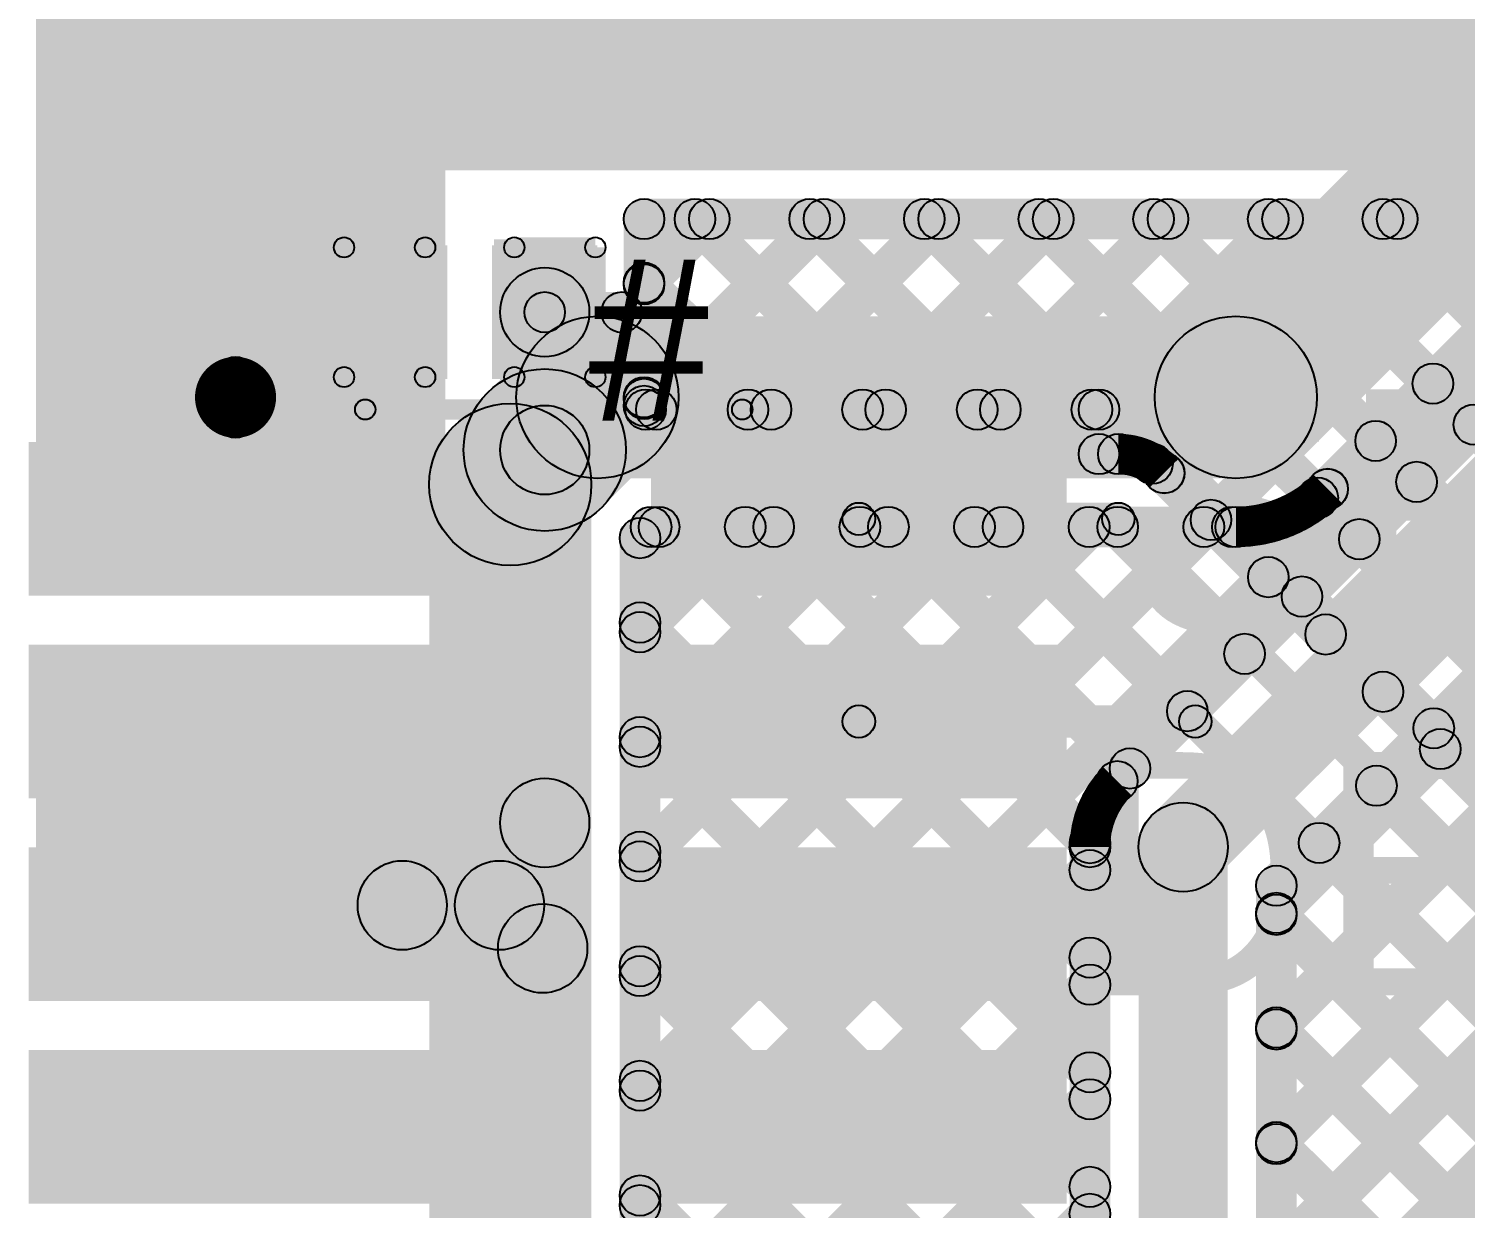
# Model space of a CAD drawing. Header units: millimetres. Extents: x -0.08 to 5.25, y -0.08 to 2.73.
# Drawn here: x -0.0788 to 0.2756, y 1.6869 to 1.978 of the extents above; entities that cross this region are included whole.
import ezdxf

# ---------------------------------------------------------------- set-up
doc = ezdxf.new("R2010")
doc.units = ezdxf.units.MM
doc.header["$MEASUREMENT"] = 0
for name, color, linetype in [('BottomLayer', 5, 'Continuous'), ('TopLayer', 1, 'Continuous'), ('TopOverlay', 2, 'Continuous'), ('TopPaste', 8, 'Continuous'), ('TopSolder', 216, 'Continuous'), ('ViaHoleLayer', 16, 'Continuous')]:
    doc.layers.add(name, color=color, linetype=linetype)

# ---------------------------------------------------------------- blocks, each defined once
blk = doc.blocks.new('20021121_00010C4LF_38')
at = {"layer": 'TopLayer'}
for points in [[(-0.11496, 0.12402), (-0.08504, 0.12402), (-0.08504, 0.02953), (-0.11496, 0.02953)], [(-0.06496, 0.12402), (-0.03504, 0.12402), (-0.03504, 0.02953), (-0.06496, 0.02953)], [(-0.01496, 0.12402), (0.01496, 0.12402), (0.01496, 0.02953), (-0.01496, 0.02953)], [(0.03504, 0.12402), (0.06496, 0.12402), (0.06496, 0.02953), (0.03504, 0.02953)], [(0.08504, 0.12402), (0.11496, 0.12402), (0.11496, 0.02953), (0.08504, 0.02953)], [(-0.11496, -0.02953), (-0.08504, -0.02953), (-0.08504, -0.12402), (-0.11496, -0.12402)], [(-0.06496, -0.02953), (-0.03504, -0.02953), (-0.03504, -0.12402), (-0.06496, -0.12402)], [(-0.01496, -0.02953), (0.01496, -0.02953), (0.01496, -0.12402), (-0.01496, -0.12402)], [(0.03504, -0.02953), (0.06496, -0.02953), (0.06496, -0.12402), (0.03504, -0.12402)], [(0.08504, -0.02953), (0.11496, -0.02953), (0.11496, -0.12402), (0.08504, -0.12402)]]:
    blk.add_hatch(color=1, dxfattribs=at).paths.add_polyline_path(points)
at = {"layer": 'TopOverlay'}
h = blk.add_hatch(color=2, dxfattribs=at)
edge = h.paths.add_edge_path()
edge.add_arc((-0.127, 0.048), 0.0025, 0, 360)
h = blk.add_hatch(color=2, dxfattribs=at)
edge = h.paths.add_edge_path()
edge.add_arc((0.127, 0.048), 0.0025, 0, 360)
for points in [[(-0.1245, -0.045), (-0.1295, -0.045), (-0.1295, 0.048), (-0.1245, 0.048)], [(0.1295, -0.045), (0.1245, -0.045), (0.1245, 0.048), (0.1295, 0.048)]]:
    blk.add_hatch(color=2, dxfattribs=at).paths.add_polyline_path(points)
h = blk.add_hatch(color=2, dxfattribs=at)
edge = h.paths.add_edge_path()
edge.add_arc((-0.127, -0.045), 0.0025, 0, 360)
h = blk.add_hatch(color=2, dxfattribs=at)
edge = h.paths.add_edge_path()
edge.add_arc((0.127, -0.045), 0.0025, 0, 360)
h = blk.add_hatch(color=2, dxfattribs=at)
edge = h.paths.add_edge_path()
edge.add_arc((-0.135, -0.077), 0.005, 0, 360)
h = blk.add_hatch(color=2, dxfattribs=at)
edge = h.paths.add_edge_path()
edge.add_arc((-0.125, -0.077), 0.005, 0, 360)
at = {"layer": 'TopPaste'}
for points in [[(-0.11496, 0.12402), (-0.08504, 0.12402), (-0.08504, 0.02953), (-0.11496, 0.02953)], [(-0.06496, 0.12402), (-0.03504, 0.12402), (-0.03504, 0.02953), (-0.06496, 0.02953)], [(-0.01496, 0.12402), (0.01496, 0.12402), (0.01496, 0.02953), (-0.01496, 0.02953)], [(0.03504, 0.12402), (0.06496, 0.12402), (0.06496, 0.02953), (0.03504, 0.02953)], [(0.08504, 0.12402), (0.11496, 0.12402), (0.11496, 0.02953), (0.08504, 0.02953)], [(-0.11496, -0.02953), (-0.08504, -0.02953), (-0.08504, -0.12402), (-0.11496, -0.12402)], [(-0.06496, -0.02953), (-0.03504, -0.02953), (-0.03504, -0.12402), (-0.06496, -0.12402)], [(-0.01496, -0.02953), (0.01496, -0.02953), (0.01496, -0.12402), (-0.01496, -0.12402)], [(0.03504, -0.02953), (0.06496, -0.02953), (0.06496, -0.12402), (0.03504, -0.12402)], [(0.08504, -0.02953), (0.11496, -0.02953), (0.11496, -0.12402), (0.08504, -0.12402)]]:
    blk.add_hatch(color=8, dxfattribs=at).paths.add_polyline_path(points)
at = {"layer": 'TopSolder'}
for points in [[(-0.11896, 0.12802), (-0.08104, 0.12802), (-0.08104, 0.02553), (-0.11896, 0.02553)], [(-0.06896, 0.12802), (-0.03104, 0.12802), (-0.03104, 0.02553), (-0.06896, 0.02553)], [(-0.01896, 0.12802), (0.01896, 0.12802), (0.01896, 0.02553), (-0.01896, 0.02553)], [(0.03104, 0.12802), (0.06896, 0.12802), (0.06896, 0.02553), (0.03104, 0.02553)], [(0.08104, 0.12802), (0.11896, 0.12802), (0.11896, 0.02553), (0.08104, 0.02553)], [(-0.11896, -0.02553), (-0.08104, -0.02553), (-0.08104, -0.12802), (-0.11896, -0.12802)], [(-0.06896, -0.02553), (-0.03104, -0.02553), (-0.03104, -0.12802), (-0.06896, -0.12802)], [(-0.01896, -0.02553), (0.01896, -0.02553), (0.01896, -0.12802), (-0.01896, -0.12802)], [(0.03104, -0.02553), (0.06896, -0.02553), (0.06896, -0.12802), (0.03104, -0.12802)], [(0.08104, -0.02553), (0.11896, -0.02553), (0.11896, -0.12802), (0.08104, -0.12802)]]:
    blk.add_hatch(color=216, dxfattribs=at).paths.add_polyline_path(points)
at = {"layer": 'TopOverlay', "const_width": 0.01}
blk.add_lwpolyline([(-0.125, -0.077, 1), (-0.135, -0.077, 1)], format="xyb", close=True, dxfattribs=at)
at = {"layer": 'TopOverlay'}
for centre, radius in [((-0.127, 0.048), 0.0025), ((0.127, 0.048), 0.0025), ((-0.127, -0.045), 0.0025), ((0.127, -0.045), 0.0025), ((-0.135, -0.077), 0.005), ((-0.125, -0.077), 0.005)]:
    blk.add_circle(centre, radius, dxfattribs=at)
blk = doc.blocks.new('C___0402_79')
at = {"layer": 'TopLayer'}
for points in [[(-0.0275, -0.0125), (-0.0275, 0.0125), (-0.0095, 0.0125), (-0.0095, -0.0125)], [(0.0095, -0.0125), (0.0095, 0.0125), (0.0275, 0.0125), (0.0275, -0.0125)]]:
    blk.add_hatch(color=1, dxfattribs=at).paths.add_polyline_path(points)
at = {"layer": 'TopOverlay'}
h = blk.add_hatch(color=2, dxfattribs=at)
edge = h.paths.add_edge_path()
edge.add_arc((-0.031, 0.016), 0.0025, 0, 360)
h = blk.add_hatch(color=2, dxfattribs=at)
edge = h.paths.add_edge_path()
edge.add_arc((-0.031, 0.016), 0.0025, 0, 360)
for points in [[(-0.031, 0.0135), (-0.031, 0.0185), (-0.011, 0.0185), (-0.011, 0.0135)], [(0.011, 0.0135), (0.011, 0.0185), (0.031, 0.0185), (0.031, 0.0135)], [(-0.0285, -0.016), (-0.0335, -0.016), (-0.0335, 0.016), (-0.0285, 0.016)], [(0.0335, -0.016), (0.0285, -0.016), (0.0285, 0.016), (0.0335, 0.016)], [(-0.031, -0.0185), (-0.031, -0.0135), (-0.011, -0.0135), (-0.011, -0.0185)], [(0.011, -0.0185), (0.011, -0.0135), (0.031, -0.0135), (0.031, -0.0185)]]:
    blk.add_hatch(color=2, dxfattribs=at).paths.add_polyline_path(points)
h = blk.add_hatch(color=2, dxfattribs=at)
edge = h.paths.add_edge_path()
edge.add_arc((-0.011, 0.016), 0.0025, 0, 360)
h = blk.add_hatch(color=2, dxfattribs=at)
edge = h.paths.add_edge_path()
edge.add_arc((0.011, 0.016), 0.0025, 0, 360)
h = blk.add_hatch(color=2, dxfattribs=at)
edge = h.paths.add_edge_path()
edge.add_arc((0.031, 0.016), 0.0025, 0, 360)
h = blk.add_hatch(color=2, dxfattribs=at)
edge = h.paths.add_edge_path()
edge.add_arc((0.031, 0.016), 0.0025, 0, 360)
h = blk.add_hatch(color=2, dxfattribs=at)
edge = h.paths.add_edge_path()
edge.add_arc((-0.031, -0.016), 0.0025, 0, 360)
h = blk.add_hatch(color=2, dxfattribs=at)
edge = h.paths.add_edge_path()
edge.add_arc((-0.031, -0.016), 0.0025, 0, 360)
h = blk.add_hatch(color=2, dxfattribs=at)
edge = h.paths.add_edge_path()
edge.add_arc((-0.011, -0.016), 0.0025, 0, 360)
h = blk.add_hatch(color=2, dxfattribs=at)
edge = h.paths.add_edge_path()
edge.add_arc((0.011, -0.016), 0.0025, 0, 360)
h = blk.add_hatch(color=2, dxfattribs=at)
edge = h.paths.add_edge_path()
edge.add_arc((0.031, -0.016), 0.0025, 0, 360)
h = blk.add_hatch(color=2, dxfattribs=at)
edge = h.paths.add_edge_path()
edge.add_arc((0.031, -0.016), 0.0025, 0, 360)
at = {"layer": 'TopPaste'}
for points in [[(-0.0275, -0.0125), (-0.0275, 0.0125), (-0.0095, 0.0125), (-0.0095, -0.0125)], [(0.0095, -0.0125), (0.0095, 0.0125), (0.0275, 0.0125), (0.0275, -0.0125)]]:
    blk.add_hatch(color=8, dxfattribs=at).paths.add_polyline_path(points)
at = {"layer": 'TopSolder'}
for points in [[(-0.0315, -0.0165), (-0.0315, 0.0165), (-0.0055, 0.0165), (-0.0055, -0.0165)], [(0.0055, -0.0165), (0.0055, 0.0165), (0.0315, 0.0165), (0.0315, -0.0165)]]:
    blk.add_hatch(color=216, dxfattribs=at).paths.add_polyline_path(points)
at = {"layer": 'TopOverlay'}
for centre in [(-0.031, 0.016), (-0.031, 0.016), (-0.011, 0.016), (0.011, 0.016), (0.031, 0.016), (0.031, 0.016), (-0.031, -0.016), (-0.031, -0.016), (-0.011, -0.016), (0.011, -0.016), (0.031, -0.016), (0.031, -0.016)]:
    blk.add_circle(centre, 0.0025, dxfattribs=at)

msp = doc.modelspace()

# ---------------------------------------------------------------- hatches: boundary and pattern name
at = {"layer": 'BottomLayer'}
for points in [[(0.07554, 1.68408), (0.06846, 1.69115), (0.48926, 2.11195), (0.49633, 2.10488)], [(0.23314, 1.87286), (0.20486, 1.90114), (0.40186, 2.09814), (0.43014, 2.06986)], [(0.24519, 1.86086), (0.23812, 1.86794), (0.43506, 2.06488), (0.44214, 2.05781)], [(0.23254, 1.75623), (0.22546, 1.7633), (0.4395, 1.97734), (0.44657, 1.97027)], [(0.23254, 1.72794), (0.22546, 1.73501), (0.44215, 1.9517), (0.44923, 1.94463)], [(0.22846, 1.63902), (0.22139, 1.64609), (0.51084, 1.93554), (0.51791, 1.92846)], [(0.23254, 1.69966), (0.22546, 1.70673), (0.45701, 1.93828), (0.46408, 1.9312)], [(0.23254, 1.67137), (0.22546, 1.67845), (0.48255, 1.93554), (0.48963, 1.92846)], [(0.19327, 1.78873), (0.1862, 1.7958), (0.31188, 1.92148), (0.31895, 1.91441)], [(0.0615, 1.867), (0.0615, 1.907), (0.219, 1.907), (0.219, 1.867)], [(0.21378, 1.76822), (0.19822, 1.78378), (0.32392, 1.90947), (0.33947, 1.89392)], [(0.06264, 1.85986), (0.03436, 1.88814), (0.04736, 1.90114), (0.07564, 1.87286)], [(0.26409, 1.88683), (0.27116, 1.8939), (0.28127, 1.8838), (0.2742, 1.87672)], [(0.23254, 1.76294), (0.22546, 1.77001), (0.34442, 1.88897), (0.35149, 1.8819)], [(0.05414, 1.85136), (0.02586, 1.87964), (0.03436, 1.88814), (0.06264, 1.85986)], [(0.24995, 1.87269), (0.25702, 1.87976), (0.26713, 1.86965), (0.26006, 1.86258)], [(0.06, 1.61543), (0.02, 1.61543), (0.02, 1.8655), (0.06, 1.8655)], [(0.23569, 1.85867), (0.24276, 1.86574), (0.25298, 1.85551), (0.24591, 1.84844)], [(0.07554, 1.8255), (0.06846, 1.83257), (0.09443, 1.85854), (0.1015, 1.85146)], [(0.07554, 1.84871), (0.06846, 1.85578), (0.07122, 1.85854), (0.07829, 1.85146)], [(0.07554, 1.76893), (0.06846, 1.776), (0.151, 1.85854), (0.15807, 1.85146)], [(0.07554, 1.79722), (0.06846, 1.80429), (0.12271, 1.85854), (0.12978, 1.85146)], [(0.07554, 1.71236), (0.06846, 1.71944), (0.20756, 1.85854), (0.21464, 1.85146)], [(0.07554, 1.74065), (0.06846, 1.74772), (0.17928, 1.85854), (0.18635, 1.85146)], [(0.07318, 1.85146), (0.08025, 1.85854), (0.18654, 1.75225), (0.17946, 1.74518)], [(0.07475, 1.85), (0.07475, 1.86), (0.219, 1.86), (0.219, 1.85)], [(0.10147, 1.85146), (0.10854, 1.85854), (0.18656, 1.78052), (0.17949, 1.77345)], [(0.12975, 1.85146), (0.13682, 1.85854), (0.19642, 1.79894), (0.18934, 1.79187)], [(0.15804, 1.85146), (0.16511, 1.85854), (0.21056, 1.81308), (0.20349, 1.80601)], [(0.18632, 1.85146), (0.19339, 1.85854), (0.2247, 1.82723), (0.21763, 1.82016)], [(0.2146, 1.85146), (0.22168, 1.85854), (0.23884, 1.84137), (0.23177, 1.8343)], [(0.077, 1.62869), (0.067, 1.62869), (0.067, 1.85225), (0.077, 1.85225)], [(0.06846, 1.8279), (0.07554, 1.83497), (0.18654, 1.72397), (0.17946, 1.7169)], [(0.2643, 1.80177), (0.27137, 1.80884), (0.36698, 1.71323), (0.35991, 1.70616)], [(0.06846, 1.79961), (0.07554, 1.80669), (0.18654, 1.69569), (0.17946, 1.68861)], [(0.25016, 1.78763), (0.25723, 1.7947), (0.35284, 1.69909), (0.34577, 1.69202)], [(0.23601, 1.77349), (0.24309, 1.78056), (0.33869, 1.68495), (0.33162, 1.67788)], [(0.06846, 1.77133), (0.07554, 1.7784), (0.18654, 1.6674), (0.17946, 1.66033)], [(0.188, 1.66316), (0.178, 1.66316), (0.178, 1.776), (0.188, 1.776)], [(0.217, 1.657), (0.195, 1.657), (0.195, 1.776), (0.217, 1.776)], [(0.07554, 1.6558), (0.06846, 1.66287), (0.17946, 1.77387), (0.18654, 1.7668)], [(0.234, 1.66316), (0.224, 1.66316), (0.224, 1.76647), (0.234, 1.76647)], [(0.22546, 1.75575), (0.23254, 1.76282), (0.32455, 1.67081), (0.31748, 1.66374)], [(0.06846, 1.74305), (0.07554, 1.75012), (0.19812, 1.62754), (0.19105, 1.62046)], [(0.07554, 1.62751), (0.06846, 1.63458), (0.17946, 1.74558), (0.18654, 1.73851)], [(0.22546, 1.72747), (0.23254, 1.73454), (0.31041, 1.65666), (0.30334, 1.64959)], [(0.06846, 1.71476), (0.07554, 1.72183), (0.16983, 1.62754), (0.16276, 1.62046)], [(0.09677, 1.62046), (0.0897, 1.62754), (0.17946, 1.7173), (0.18654, 1.71023)], [(0.22546, 1.69918), (0.23254, 1.70625), (0.29627, 1.64252), (0.2892, 1.63545)], [(0.06846, 1.68648), (0.07554, 1.69355), (0.14155, 1.62754), (0.13448, 1.62046)], [(0.12506, 1.62046), (0.11799, 1.62754), (0.17946, 1.68901), (0.18654, 1.68194)]]:
    msp.add_hatch(color=5, dxfattribs=at).paths.add_polyline_path(points)
h = msp.add_hatch(color=5, dxfattribs=at)
edge = h.paths.add_edge_path()
edge.add_arc((0.0615, 1.887), 0.02, 0, 360)
h = msp.add_hatch(color=5, dxfattribs=at)
edge = h.paths.add_edge_path()
edge.add_arc((0.0615, 1.887), 0.02, 0, 360)
h = msp.add_hatch(color=5, dxfattribs=at)
edge = h.paths.add_edge_path()
edge.add_arc((0.219, 1.887), 0.02, 0, 360)
h = msp.add_hatch(color=5, dxfattribs=at)
edge = h.paths.add_edge_path()
edge.add_arc((0.219, 1.887), 0.02, 0, 360)
h = msp.add_hatch(color=5, dxfattribs=at)
edge = h.paths.add_edge_path()
edge.add_arc((0.0485, 1.874), 0.02, 0, 360)
h = msp.add_hatch(color=5, dxfattribs=at)
edge = h.paths.add_edge_path()
edge.add_arc((0.0485, 1.874), 0.02, 0, 360)
h = msp.add_hatch(color=5, dxfattribs=at)
edge = h.paths.add_edge_path()
edge.add_arc((0.26762, 1.89037), 0.005, 0, 360)
h = msp.add_hatch(color=5, dxfattribs=at)
edge = h.paths.add_edge_path()
edge.add_arc((0.04, 1.8655), 0.02, 0, 360)
h = msp.add_hatch(color=5, dxfattribs=at)
edge = h.paths.add_edge_path()
edge.add_arc((0.04, 1.8655), 0.02, 0, 360)
h = msp.add_hatch(color=5, dxfattribs=at)
edge = h.paths.add_edge_path()
edge.add_arc((0.0485, 1.874), 0.01181, 0, 360)
h = msp.add_hatch(color=5, dxfattribs=at)
edge = h.paths.add_edge_path()
edge.add_arc((0.27773, 1.88026), 0.005, 0, 360)
h = msp.add_hatch(color=5, dxfattribs=at)
edge = h.paths.add_edge_path()
edge.add_arc((0.25348, 1.87623), 0.005, 0, 360)
h = msp.add_hatch(color=5, dxfattribs=at)
edge = h.paths.add_edge_path()
edge.add_arc((0.24163, 1.86437), 0.005, 0, 360)
h = msp.add_hatch(color=5, dxfattribs=at)
edge = h.paths.add_edge_path()
edge.add_arc((0.24166, 1.8644), 0.005, 0, 360)
h = msp.add_hatch(color=5, dxfattribs=at)
edge = h.paths.add_edge_path()
edge.add_arc((0.24166, 1.8644), 0.005, 0, 360)
h = msp.add_hatch(color=5, dxfattribs=at)
edge = h.paths.add_edge_path()
edge.add_arc((0.26359, 1.86612), 0.005, 0, 360)
h = msp.add_hatch(color=5, dxfattribs=at)
edge = h.paths.add_edge_path()
edge.add_arc((0.23922, 1.8622), 0.005, 0, 360)
h = msp.add_hatch(color=5, dxfattribs=at)
edge = h.paths.add_edge_path()
edge.add_arc((0.072, 1.85225), 0.005, 0, 360)
h = msp.add_hatch(color=5, dxfattribs=at)
edge = h.paths.add_edge_path()
edge.add_arc((0.072, 1.85225), 0.005, 0, 360)
h = msp.add_hatch(color=5, dxfattribs=at)
edge = h.paths.add_edge_path()
edge.add_arc((0.07475, 1.855), 0.005, 0, 360)
h = msp.add_hatch(color=5, dxfattribs=at)
edge = h.paths.add_edge_path()
edge.add_arc((0.07475, 1.855), 0.005, 0, 360)
h = msp.add_hatch(color=5, dxfattribs=at)
edge = h.paths.add_edge_path()
edge.add_arc((0.07672, 1.855), 0.005, 0, 360)
h = msp.add_hatch(color=5, dxfattribs=at)
edge = h.paths.add_edge_path()
edge.add_arc((0.09796, 1.855), 0.005, 0, 360)
h = msp.add_hatch(color=5, dxfattribs=at)
edge = h.paths.add_edge_path()
edge.add_arc((0.105, 1.855), 0.005, 0, 360)
h = msp.add_hatch(color=5, dxfattribs=at)
edge = h.paths.add_edge_path()
edge.add_arc((0.12625, 1.855), 0.005, 0, 360)
h = msp.add_hatch(color=5, dxfattribs=at)
edge = h.paths.add_edge_path()
edge.add_arc((0.13329, 1.855), 0.005, 0, 360)
h = msp.add_hatch(color=5, dxfattribs=at)
edge = h.paths.add_edge_path()
edge.add_arc((0.15453, 1.855), 0.005, 0, 360)
h = msp.add_hatch(color=5, dxfattribs=at)
edge = h.paths.add_edge_path()
edge.add_arc((0.16157, 1.855), 0.005, 0, 360)
h = msp.add_hatch(color=5, dxfattribs=at)
edge = h.paths.add_edge_path()
edge.add_arc((0.18282, 1.855), 0.005, 0, 360)
h = msp.add_hatch(color=5, dxfattribs=at)
edge = h.paths.add_edge_path()
edge.add_arc((0.18986, 1.855), 0.005, 0, 360)
h = msp.add_hatch(color=5, dxfattribs=at)
edge = h.paths.add_edge_path()
edge.add_arc((0.2111, 1.855), 0.005, 0, 360)
h = msp.add_hatch(color=5, dxfattribs=at)
edge = h.paths.add_edge_path()
edge.add_arc((0.21814, 1.855), 0.005, 0, 360)
h = msp.add_hatch(color=5, dxfattribs=at)
edge = h.paths.add_edge_path()
edge.add_arc((0.219, 1.855), 0.005, 0, 360)
h = msp.add_hatch(color=5, dxfattribs=at)
edge = h.paths.add_edge_path()
edge.add_arc((0.219, 1.855), 0.005, 0, 360)
h = msp.add_hatch(color=5, dxfattribs=at)
edge = h.paths.add_edge_path()
edge.add_arc((0.219, 1.855), 0.005, 0, 360)
h = msp.add_hatch(color=5, dxfattribs=at)
edge = h.paths.add_edge_path()
edge.add_arc((0.24945, 1.85198), 0.005, 0, 360)
h = msp.add_hatch(color=5, dxfattribs=at)
edge = h.paths.add_edge_path()
edge.add_arc((0.23531, 1.83783), 0.005, 0, 360)
h = msp.add_hatch(color=5, dxfattribs=at)
edge = h.paths.add_edge_path()
edge.add_arc((0.072, 1.83143), 0.005, 0, 360)
h = msp.add_hatch(color=5, dxfattribs=at)
edge = h.paths.add_edge_path()
edge.add_arc((0.072, 1.82904), 0.005, 0, 360)
h = msp.add_hatch(color=5, dxfattribs=at)
edge = h.paths.add_edge_path()
edge.add_arc((0.22116, 1.82369), 0.005, 0, 360)
h = msp.add_hatch(color=5, dxfattribs=at)
edge = h.paths.add_edge_path()
edge.add_arc((0.20702, 1.80955), 0.005, 0, 360)
h = msp.add_hatch(color=5, dxfattribs=at)
edge = h.paths.add_edge_path()
edge.add_arc((0.072, 1.80315), 0.005, 0, 360)
h = msp.add_hatch(color=5, dxfattribs=at)
edge = h.paths.add_edge_path()
edge.add_arc((0.26783, 1.80531), 0.005, 0, 360)
h = msp.add_hatch(color=5, dxfattribs=at)
edge = h.paths.add_edge_path()
edge.add_arc((0.072, 1.80075), 0.005, 0, 360)
h = msp.add_hatch(color=5, dxfattribs=at)
edge = h.paths.add_edge_path()
edge.add_arc((0.19288, 1.79541), 0.005, 0, 360)
h = msp.add_hatch(color=5, dxfattribs=at)
edge = h.paths.add_edge_path()
edge.add_arc((0.18974, 1.79226), 0.005, 0, 360)
h = msp.add_hatch(color=5, dxfattribs=at)
edge = h.paths.add_edge_path()
edge.add_arc((0.18974, 1.79226), 0.005, 0, 360)
h = msp.add_hatch(color=5, dxfattribs=at)
edge = h.paths.add_edge_path()
edge.add_arc((0.18974, 1.79226), 0.005, 0, 360)
h = msp.add_hatch(color=5, dxfattribs=at)
edge = h.paths.add_edge_path()
edge.add_arc((0.25369, 1.79116), 0.005, 0, 360)
h = msp.add_hatch(color=5, dxfattribs=at)
edge = h.paths.add_edge_path()
edge.add_arc((0.206, 1.776), 0.011, 0, 360)
h = msp.add_hatch(color=5, dxfattribs=at)
edge = h.paths.add_edge_path()
edge.add_arc((0.206, 1.776), 0.011, 0, 360)
h = msp.add_hatch(color=5, dxfattribs=at)
edge = h.paths.add_edge_path()
edge.add_arc((0.072, 1.77487), 0.005, 0, 360)
h = msp.add_hatch(color=5, dxfattribs=at)
edge = h.paths.add_edge_path()
edge.add_arc((0.183, 1.776), 0.005, 0, 360)
h = msp.add_hatch(color=5, dxfattribs=at)
edge = h.paths.add_edge_path()
edge.add_arc((0.183, 1.776), 0.005, 0, 360)
h = msp.add_hatch(color=5, dxfattribs=at)
edge = h.paths.add_edge_path()
edge.add_arc((0.183, 1.776), 0.005, 0, 360)
h = msp.add_hatch(color=5, dxfattribs=at)
edge = h.paths.add_edge_path()
edge.add_arc((0.18302, 1.77698), 0.005, 0, 360)
h = msp.add_hatch(color=5, dxfattribs=at)
edge = h.paths.add_edge_path()
edge.add_arc((0.23955, 1.77702), 0.005, 0, 360)
h = msp.add_hatch(color=5, dxfattribs=at)
edge = h.paths.add_edge_path()
edge.add_arc((0.072, 1.77247), 0.005, 0, 360)
h = msp.add_hatch(color=5, dxfattribs=at)
edge = h.paths.add_edge_path()
edge.add_arc((0.183, 1.77033), 0.005, 0, 360)
h = msp.add_hatch(color=5, dxfattribs=at)
edge = h.paths.add_edge_path()
edge.add_arc((0.229, 1.76647), 0.005, 0, 360)
h = msp.add_hatch(color=5, dxfattribs=at)
edge = h.paths.add_edge_path()
edge.add_arc((0.229, 1.76647), 0.005, 0, 360)
h = msp.add_hatch(color=5, dxfattribs=at)
edge = h.paths.add_edge_path()
edge.add_arc((0.229, 1.75976), 0.005, 0, 360)
h = msp.add_hatch(color=5, dxfattribs=at)
edge = h.paths.add_edge_path()
edge.add_arc((0.229, 1.75929), 0.005, 0, 360)
h = msp.add_hatch(color=5, dxfattribs=at)
edge = h.paths.add_edge_path()
edge.add_arc((0.072, 1.74658), 0.005, 0, 360)
h = msp.add_hatch(color=5, dxfattribs=at)
edge = h.paths.add_edge_path()
edge.add_arc((0.183, 1.74872), 0.005, 0, 360)
h = msp.add_hatch(color=5, dxfattribs=at)
edge = h.paths.add_edge_path()
edge.add_arc((0.072, 1.74418), 0.005, 0, 360)
h = msp.add_hatch(color=5, dxfattribs=at)
edge = h.paths.add_edge_path()
edge.add_arc((0.183, 1.74205), 0.005, 0, 360)
h = msp.add_hatch(color=5, dxfattribs=at)
edge = h.paths.add_edge_path()
edge.add_arc((0.229, 1.73148), 0.005, 0, 360)
h = msp.add_hatch(color=5, dxfattribs=at)
edge = h.paths.add_edge_path()
edge.add_arc((0.229, 1.731), 0.005, 0, 360)
h = msp.add_hatch(color=5, dxfattribs=at)
edge = h.paths.add_edge_path()
edge.add_arc((0.072, 1.7183), 0.005, 0, 360)
h = msp.add_hatch(color=5, dxfattribs=at)
edge = h.paths.add_edge_path()
edge.add_arc((0.183, 1.72043), 0.005, 0, 360)
h = msp.add_hatch(color=5, dxfattribs=at)
edge = h.paths.add_edge_path()
edge.add_arc((0.072, 1.7159), 0.005, 0, 360)
h = msp.add_hatch(color=5, dxfattribs=at)
edge = h.paths.add_edge_path()
edge.add_arc((0.183, 1.71376), 0.005, 0, 360)
h = msp.add_hatch(color=5, dxfattribs=at)
edge = h.paths.add_edge_path()
edge.add_arc((0.229, 1.70319), 0.005, 0, 360)
h = msp.add_hatch(color=5, dxfattribs=at)
edge = h.paths.add_edge_path()
edge.add_arc((0.229, 1.70272), 0.005, 0, 360)
h = msp.add_hatch(color=5, dxfattribs=at)
edge = h.paths.add_edge_path()
edge.add_arc((0.072, 1.69001), 0.005, 0, 360)
h = msp.add_hatch(color=5, dxfattribs=at)
edge = h.paths.add_edge_path()
edge.add_arc((0.183, 1.69215), 0.005, 0, 360)
h = msp.add_hatch(color=5, dxfattribs=at)
edge = h.paths.add_edge_path()
edge.add_arc((0.072, 1.68762), 0.005, 0, 360)
h = msp.add_hatch(color=5, dxfattribs=at)
edge = h.paths.add_edge_path()
edge.add_arc((0.183, 1.68548), 0.005, 0, 360)
at = {"layer": 'TopLayer'}
for points in [[(-0.077, 1.841), (0.024, 1.841), (0.024, 1.984), (-0.077, 1.984)], [(0.006, 1.943), (0.495, 1.943), (0.495, 1.984), (0.006, 1.984)], [(0.073, 1.926), (0.073, 1.936), (0.507, 1.936), (0.507, 1.926)], [(0.07654, 1.91136), (0.06946, 1.91843), (0.08557, 1.93454), (0.09264, 1.92746)], [(0.07654, 1.88307), (0.06946, 1.89014), (0.11386, 1.93454), (0.12093, 1.92746)], [(0.08204, 1.92746), (0.08911, 1.93454), (0.13615, 1.8875), (0.12908, 1.88043)], [(0.10217, 1.88043), (0.0951, 1.8875), (0.14214, 1.93454), (0.14921, 1.92746)], [(0.11032, 1.92746), (0.11739, 1.93454), (0.16443, 1.8875), (0.15736, 1.88043)], [(0.13046, 1.88043), (0.12339, 1.8875), (0.17043, 1.93454), (0.1775, 1.92746)], [(0.1386, 1.92746), (0.14568, 1.93454), (0.38416, 1.69606), (0.37709, 1.68898)], [(0.15874, 1.88043), (0.15167, 1.8875), (0.19871, 1.93454), (0.20578, 1.92746)], [(0.16689, 1.92746), (0.17396, 1.93454), (0.41244, 1.69606), (0.40537, 1.68898)], [(0.18703, 1.88043), (0.17996, 1.8875), (0.227, 1.93454), (0.23407, 1.92746)], [(0.20196, 1.86707), (0.19488, 1.87414), (0.25528, 1.93454), (0.26235, 1.92746)], [(0.19517, 1.92746), (0.20224, 1.93454), (0.44072, 1.69606), (0.43365, 1.68898)], [(0.2164, 1.85323), (0.20933, 1.8603), (0.28356, 1.93454), (0.29064, 1.92746)], [(0.22346, 1.92746), (0.23053, 1.93454), (0.46901, 1.69606), (0.46194, 1.68898)], [(0.23054, 1.83909), (0.22347, 1.84616), (0.31185, 1.93454), (0.31892, 1.92746)], [(0.24468, 1.82494), (0.23761, 1.83202), (0.34013, 1.93454), (0.3472, 1.92746)], [(0.25174, 1.92746), (0.25881, 1.93454), (0.49729, 1.69606), (0.49022, 1.68898)], [(0.25883, 1.8108), (0.25175, 1.81787), (0.36842, 1.93454), (0.37549, 1.92746)], [(0.27297, 1.79666), (0.2659, 1.80373), (0.3967, 1.93454), (0.40377, 1.92746)], [(0.078, 1.88489), (0.068, 1.88489), (0.068, 1.931), (0.078, 1.931)], [(0.036, 1.896), (0.061, 1.896), (0.061, 1.926), (0.036, 1.926)], [(0.06946, 1.91175), (0.07654, 1.91882), (0.10786, 1.8875), (0.10079, 1.88043)], [(0.0485, 1.903), (0.0485, 1.913), (0.0675, 1.913), (0.0675, 1.903)], [(0.0595, 1.874), (0.0375, 1.874), (0.0375, 1.908), (0.0595, 1.908)], [(0.06946, 1.88347), (0.07654, 1.89054), (0.07958, 1.8875), (0.07251, 1.88043)], [(0.07339, 1.87896), (0.07339, 1.88896), (0.18524, 1.88896), (0.18524, 1.87896)], [(0.19024, 1.873), (0.18024, 1.873), (0.18024, 1.88396), (0.19024, 1.88396)], [(0.18524, 1.868), (0.18524, 1.878), (0.19, 1.878), (0.19, 1.868)], [(0.0595, 1.782), (0.0375, 1.782), (0.0375, 1.874), (0.0595, 1.874)], [(0.19779, 1.86476), (0.20486, 1.87184), (0.38064, 1.69606), (0.37357, 1.68898)], [(0.126, 1.853), (0.126, 1.861), (0.19, 1.861), (0.19, 1.853)], [(0.18717, 1.85417), (0.19283, 1.85983), (0.37331, 1.67935), (0.36765, 1.67369)], [(-0.077, 1.741), (0.06, 1.741), (0.06, 1.823), (-0.077, 1.823)], [(0.126, 1.803), (0.126, 1.811), (0.209, 1.811), (0.209, 1.803)], [(0.20617, 1.80417), (0.21183, 1.80983), (0.36983, 1.65183), (0.36417, 1.64617)], [(0.01337, 1.75063), (0.01337, 1.77263), (0.03737, 1.77263), (0.03737, 1.75063)], [(0.02959, 1.75385), (0.04515, 1.76941), (0.05578, 1.75878), (0.04022, 1.74322)], [(0.059, 1.66989), (0.037, 1.66989), (0.037, 1.751), (0.059, 1.751)]]:
    msp.add_hatch(color=1, dxfattribs=at).paths.add_polyline_path(points)
h = msp.add_hatch(color=1, dxfattribs=at)
edge = h.paths.add_edge_path()
edge.add_arc((0.073, 1.931), 0.005, 0, 360)
h = msp.add_hatch(color=1, dxfattribs=at)
edge = h.paths.add_edge_path()
edge.add_arc((0.073, 1.931), 0.005, 0, 360)
h = msp.add_hatch(color=1, dxfattribs=at)
edge = h.paths.add_edge_path()
edge.add_arc((0.08557, 1.931), 0.005, 0, 360)
h = msp.add_hatch(color=1, dxfattribs=at)
edge = h.paths.add_edge_path()
edge.add_arc((0.08911, 1.931), 0.005, 0, 360)
h = msp.add_hatch(color=1, dxfattribs=at)
edge = h.paths.add_edge_path()
edge.add_arc((0.11386, 1.931), 0.005, 0, 360)
h = msp.add_hatch(color=1, dxfattribs=at)
edge = h.paths.add_edge_path()
edge.add_arc((0.11739, 1.931), 0.005, 0, 360)
h = msp.add_hatch(color=1, dxfattribs=at)
edge = h.paths.add_edge_path()
edge.add_arc((0.14214, 1.931), 0.005, 0, 360)
h = msp.add_hatch(color=1, dxfattribs=at)
edge = h.paths.add_edge_path()
edge.add_arc((0.14568, 1.931), 0.005, 0, 360)
h = msp.add_hatch(color=1, dxfattribs=at)
edge = h.paths.add_edge_path()
edge.add_arc((0.17042, 1.931), 0.005, 0, 360)
h = msp.add_hatch(color=1, dxfattribs=at)
edge = h.paths.add_edge_path()
edge.add_arc((0.17396, 1.931), 0.005, 0, 360)
h = msp.add_hatch(color=1, dxfattribs=at)
edge = h.paths.add_edge_path()
edge.add_arc((0.19871, 1.931), 0.005, 0, 360)
h = msp.add_hatch(color=1, dxfattribs=at)
edge = h.paths.add_edge_path()
edge.add_arc((0.20225, 1.931), 0.005, 0, 360)
h = msp.add_hatch(color=1, dxfattribs=at)
edge = h.paths.add_edge_path()
edge.add_arc((0.22699, 1.931), 0.005, 0, 360)
h = msp.add_hatch(color=1, dxfattribs=at)
edge = h.paths.add_edge_path()
edge.add_arc((0.23053, 1.931), 0.005, 0, 360)
h = msp.add_hatch(color=1, dxfattribs=at)
edge = h.paths.add_edge_path()
edge.add_arc((0.25528, 1.931), 0.005, 0, 360)
h = msp.add_hatch(color=1, dxfattribs=at)
edge = h.paths.add_edge_path()
edge.add_arc((0.25882, 1.931), 0.005, 0, 360)
h = msp.add_hatch(color=1, dxfattribs=at)
edge = h.paths.add_edge_path()
edge.add_arc((0.0485, 1.908), 0.011, 0, 360)
h = msp.add_hatch(color=1, dxfattribs=at)
edge = h.paths.add_edge_path()
edge.add_arc((0.073, 1.91529), 0.005, 0, 360)
h = msp.add_hatch(color=1, dxfattribs=at)
edge = h.paths.add_edge_path()
edge.add_arc((0.073, 1.91489), 0.005, 0, 360)
h = msp.add_hatch(color=1, dxfattribs=at)
edge = h.paths.add_edge_path()
edge.add_arc((0.0485, 1.908), 0.005, 0, 360)
h = msp.add_hatch(color=1, dxfattribs=at)
edge = h.paths.add_edge_path()
edge.add_arc((0.0675, 1.908), 0.005, 0, 360)
h = msp.add_hatch(color=1, dxfattribs=at)
edge = h.paths.add_edge_path()
edge.add_arc((0.073, 1.887), 0.005, 0, 360)
h = msp.add_hatch(color=1, dxfattribs=at)
edge = h.paths.add_edge_path()
edge.add_arc((0.073, 1.88661), 0.005, 0, 360)
h = msp.add_hatch(color=1, dxfattribs=at)
edge = h.paths.add_edge_path()
edge.add_arc((0.073, 1.88489), 0.005, 0, 360)
h = msp.add_hatch(color=1, dxfattribs=at)
edge = h.paths.add_edge_path()
edge.add_arc((0.07339, 1.88396), 0.005, 0, 360)
h = msp.add_hatch(color=1, dxfattribs=at)
edge = h.paths.add_edge_path()
edge.add_arc((0.07604, 1.88396), 0.005, 0, 360)
h = msp.add_hatch(color=1, dxfattribs=at)
edge = h.paths.add_edge_path()
edge.add_arc((0.09864, 1.88396), 0.005, 0, 360)
h = msp.add_hatch(color=1, dxfattribs=at)
edge = h.paths.add_edge_path()
edge.add_arc((0.10433, 1.88396), 0.005, 0, 360)
h = msp.add_hatch(color=1, dxfattribs=at)
edge = h.paths.add_edge_path()
edge.add_arc((0.12692, 1.88396), 0.005, 0, 360)
h = msp.add_hatch(color=1, dxfattribs=at)
edge = h.paths.add_edge_path()
edge.add_arc((0.13261, 1.88396), 0.005, 0, 360)
h = msp.add_hatch(color=1, dxfattribs=at)
edge = h.paths.add_edge_path()
edge.add_arc((0.15521, 1.88396), 0.005, 0, 360)
h = msp.add_hatch(color=1, dxfattribs=at)
edge = h.paths.add_edge_path()
edge.add_arc((0.1609, 1.88396), 0.005, 0, 360)
h = msp.add_hatch(color=1, dxfattribs=at)
edge = h.paths.add_edge_path()
edge.add_arc((0.18349, 1.88396), 0.005, 0, 360)
h = msp.add_hatch(color=1, dxfattribs=at)
edge = h.paths.add_edge_path()
edge.add_arc((0.18524, 1.88396), 0.005, 0, 360)
h = msp.add_hatch(color=1, dxfattribs=at)
edge = h.paths.add_edge_path()
edge.add_arc((0.18524, 1.88396), 0.005, 0, 360)
h = msp.add_hatch(color=1, dxfattribs=at)
edge = h.paths.add_edge_path()
edge.add_arc((0.0485, 1.874), 0.01181, 0, 360)
h = msp.add_hatch(color=1, dxfattribs=at)
edge = h.paths.add_edge_path()
edge.add_arc((0.0485, 1.874), 0.011, 0, 360)
h = msp.add_hatch(color=1, dxfattribs=at)
edge = h.paths.add_edge_path()
edge.add_arc((0.0485, 1.874), 0.011, 0, 360)
h = msp.add_hatch(color=1, dxfattribs=at)
edge = h.paths.add_edge_path()
edge.add_arc((0.18524, 1.873), 0.005, 0, 360)
h = msp.add_hatch(color=1, dxfattribs=at)
edge = h.paths.add_edge_path()
edge.add_arc((0.18524, 1.873), 0.005, 0, 360)
h = msp.add_hatch(color=1, dxfattribs=at)
edge = h.paths.add_edge_path()
edge.add_arc((0.19, 1.873), 0.005, 0, 360)
h = msp.add_hatch(color=1, dxfattribs=at)
edge = h.paths.add_edge_path()
edge.add_arc((0.19, 1.873), 0.005, 0, 360)
h = msp.add_hatch(color=1, dxfattribs=at)
edge = h.paths.add_edge_path()
edge.add_arc((0.19, 1.873), 0.005, 0, 360)
h = msp.add_hatch(color=1, dxfattribs=at)
edge = h.paths.add_edge_path()
edge.add_arc((0.19842, 1.87061), 0.005, 0, 360)
h = msp.add_hatch(color=1, dxfattribs=at)
edge = h.paths.add_edge_path()
edge.add_arc((0.20131, 1.86831), 0.005, 0, 360)
h = msp.add_hatch(color=1, dxfattribs=at)
edge = h.paths.add_edge_path()
edge.add_arc((0.20133, 1.8683), 0.005, 0, 360)
h = msp.add_hatch(color=1, dxfattribs=at)
edge = h.paths.add_edge_path()
edge.add_arc((0.20133, 1.8683), 0.005, 0, 360)
h = msp.add_hatch(color=1, dxfattribs=at)
edge = h.paths.add_edge_path()
edge.add_arc((0.126, 1.857), 0.004, 0, 360)
h = msp.add_hatch(color=1, dxfattribs=at)
edge = h.paths.add_edge_path()
edge.add_arc((0.19, 1.857), 0.004, 0, 360)
h = msp.add_hatch(color=1, dxfattribs=at)
edge = h.paths.add_edge_path()
edge.add_arc((0.19, 1.857), 0.004, 0, 360)
h = msp.add_hatch(color=1, dxfattribs=at)
edge = h.paths.add_edge_path()
edge.add_arc((0.21286, 1.85676), 0.005, 0, 360)
h = msp.add_hatch(color=1, dxfattribs=at)
edge = h.paths.add_edge_path()
edge.add_arc((0.22701, 1.84262), 0.005, 0, 360)
h = msp.add_hatch(color=1, dxfattribs=at)
edge = h.paths.add_edge_path()
edge.add_arc((0.24115, 1.82848), 0.005, 0, 360)
h = msp.add_hatch(color=1, dxfattribs=at)
edge = h.paths.add_edge_path()
edge.add_arc((0.25529, 1.81434), 0.005, 0, 360)
h = msp.add_hatch(color=1, dxfattribs=at)
edge = h.paths.add_edge_path()
edge.add_arc((0.126, 1.807), 0.004, 0, 360)
h = msp.add_hatch(color=1, dxfattribs=at)
edge = h.paths.add_edge_path()
edge.add_arc((0.209, 1.807), 0.004, 0, 360)
h = msp.add_hatch(color=1, dxfattribs=at)
edge = h.paths.add_edge_path()
edge.add_arc((0.209, 1.807), 0.004, 0, 360)
h = msp.add_hatch(color=1, dxfattribs=at)
edge = h.paths.add_edge_path()
edge.add_arc((0.26943, 1.8002), 0.005, 0, 360)
h = msp.add_hatch(color=1, dxfattribs=at)
edge = h.paths.add_edge_path()
edge.add_arc((0.0485, 1.782), 0.011, 0, 360)
h = msp.add_hatch(color=1, dxfattribs=at)
edge = h.paths.add_edge_path()
edge.add_arc((0.01337, 1.76163), 0.011, 0, 360)
h = msp.add_hatch(color=1, dxfattribs=at)
edge = h.paths.add_edge_path()
edge.add_arc((0.03737, 1.76163), 0.011, 0, 360)
h = msp.add_hatch(color=1, dxfattribs=at)
edge = h.paths.add_edge_path()
edge.add_arc((0.03737, 1.76163), 0.011, 0, 360)
h = msp.add_hatch(color=1, dxfattribs=at)
edge = h.paths.add_edge_path()
edge.add_arc((0.048, 1.751), 0.011, 0, 360)
h = msp.add_hatch(color=1, dxfattribs=at)
edge = h.paths.add_edge_path()
edge.add_arc((0.048, 1.751), 0.011, 0, 360)
at = {"layer": 'ViaHoleLayer'}
h = msp.add_hatch(color=16, dxfattribs=at)
edge = h.paths.add_edge_path()
edge.add_arc((0.0485, 1.874), 0.00591, 0, 360)

# ---------------------------------------------------------------- linework, layer by layer
at = {"layer": 'BottomLayer', "const_width": 0.01}
for points in [[(0.24166, 1.8644, -0.199231), (0.219, 1.855)], [(0.24163, 1.86437, -0.198912), (0.219, 1.855)], [(0.183, 1.776, -0.198912), (0.18974, 1.79226)], [(0.183, 1.776, -0.198912), (0.18974, 1.79226)]]:
    msp.add_lwpolyline(points, format="xyb", dxfattribs=at)
at = {"layer": 'BottomLayer'}
for centre, radius in [((0.0615, 1.887), 0.02), ((0.0615, 1.887), 0.02), ((0.219, 1.887), 0.02), ((0.219, 1.887), 0.02), ((0.0485, 1.874), 0.02), ((0.0485, 1.874), 0.02), ((0.26762, 1.89037), 0.005), ((0.04, 1.8655), 0.02), ((0.04, 1.8655), 0.02), ((0.27773, 1.88026), 0.005), ((0.25348, 1.87623), 0.005), ((0.24163, 1.86437), 0.005), ((0.24166, 1.8644), 0.005), ((0.24166, 1.8644), 0.005), ((0.26359, 1.86612), 0.005), ((0.23922, 1.8622), 0.005), ((0.072, 1.85225), 0.005), ((0.072, 1.85225), 0.005), ((0.07475, 1.855), 0.005), ((0.07475, 1.855), 0.005), ((0.07672, 1.855), 0.005), ((0.09796, 1.855), 0.005), ((0.105, 1.855), 0.005), ((0.12625, 1.855), 0.005), ((0.13329, 1.855), 0.005), ((0.15453, 1.855), 0.005), ((0.16157, 1.855), 0.005), ((0.18282, 1.855), 0.005), ((0.18986, 1.855), 0.005), ((0.2111, 1.855), 0.005), ((0.21814, 1.855), 0.005), ((0.219, 1.855), 0.005), ((0.219, 1.855), 0.005), ((0.219, 1.855), 0.005), ((0.24945, 1.85198), 0.005), ((0.23531, 1.83783), 0.005), ((0.072, 1.83143), 0.005), ((0.072, 1.82904), 0.005), ((0.22116, 1.82369), 0.005), ((0.20702, 1.80955), 0.005), ((0.072, 1.80315), 0.005), ((0.26783, 1.80531), 0.005), ((0.072, 1.80075), 0.005), ((0.19288, 1.79541), 0.005), ((0.18974, 1.79226), 0.005), ((0.18974, 1.79226), 0.005), ((0.18974, 1.79226), 0.005), ((0.25369, 1.79116), 0.005), ((0.206, 1.776), 0.011), ((0.206, 1.776), 0.011), ((0.072, 1.77487), 0.005), ((0.183, 1.776), 0.005), ((0.183, 1.776), 0.005), ((0.183, 1.776), 0.005), ((0.18302, 1.77698), 0.005), ((0.23955, 1.77702), 0.005), ((0.072, 1.77247), 0.005), ((0.183, 1.77033), 0.005), ((0.229, 1.76647), 0.005), ((0.229, 1.76647), 0.005), ((0.229, 1.75976), 0.005), ((0.229, 1.75929), 0.005), ((0.072, 1.74658), 0.005), ((0.183, 1.74872), 0.005), ((0.072, 1.74418), 0.005), ((0.183, 1.74205), 0.005), ((0.229, 1.73148), 0.005), ((0.229, 1.731), 0.005), ((0.072, 1.7183), 0.005), ((0.183, 1.72043), 0.005), ((0.072, 1.7159), 0.005), ((0.183, 1.71376), 0.005), ((0.229, 1.70319), 0.005), ((0.229, 1.70272), 0.005), ((0.072, 1.69001), 0.005), ((0.183, 1.69215), 0.005), ((0.072, 1.68762), 0.005), ((0.183, 1.68548), 0.005)]:
    msp.add_circle(centre, radius, dxfattribs=at)
at = {"layer": 'TopLayer', "const_width": 0.01}
for points in [[(0.19, 1.873, -0.198912), (0.20131, 1.86831)], [(0.19, 1.873, -0.199231), (0.20133, 1.8683)]]:
    msp.add_lwpolyline(points, format="xyb", dxfattribs=at)
at = {"layer": 'TopLayer'}
for centre, radius in [((0.073, 1.931), 0.005), ((0.073, 1.931), 0.005), ((0.08557, 1.931), 0.005), ((0.08911, 1.931), 0.005), ((0.11386, 1.931), 0.005), ((0.11739, 1.931), 0.005), ((0.14214, 1.931), 0.005), ((0.14568, 1.931), 0.005), ((0.17042, 1.931), 0.005), ((0.17396, 1.931), 0.005), ((0.19871, 1.931), 0.005), ((0.20225, 1.931), 0.005), ((0.22699, 1.931), 0.005), ((0.23053, 1.931), 0.005), ((0.25528, 1.931), 0.005), ((0.25882, 1.931), 0.005), ((0.0485, 1.908), 0.011), ((0.073, 1.91529), 0.005), ((0.073, 1.91489), 0.005), ((0.0485, 1.908), 0.005), ((0.0675, 1.908), 0.005), ((0.073, 1.887), 0.005), ((0.073, 1.88661), 0.005), ((0.073, 1.88489), 0.005), ((0.07339, 1.88396), 0.005), ((0.07604, 1.88396), 0.005), ((0.09864, 1.88396), 0.005), ((0.10433, 1.88396), 0.005), ((0.12692, 1.88396), 0.005), ((0.13261, 1.88396), 0.005), ((0.15521, 1.88396), 0.005), ((0.1609, 1.88396), 0.005), ((0.18349, 1.88396), 0.005), ((0.18524, 1.88396), 0.005), ((0.18524, 1.88396), 0.005), ((0.0485, 1.874), 0.011), ((0.0485, 1.874), 0.011), ((0.18524, 1.873), 0.005), ((0.18524, 1.873), 0.005), ((0.19, 1.873), 0.005), ((0.19, 1.873), 0.005), ((0.19, 1.873), 0.005), ((0.19842, 1.87061), 0.005), ((0.20131, 1.86831), 0.005), ((0.20133, 1.8683), 0.005), ((0.20133, 1.8683), 0.005), ((0.126, 1.857), 0.004), ((0.19, 1.857), 0.004), ((0.19, 1.857), 0.004), ((0.21286, 1.85676), 0.005), ((0.22701, 1.84262), 0.005), ((0.24115, 1.82848), 0.005), ((0.25529, 1.81434), 0.005), ((0.126, 1.807), 0.004), ((0.209, 1.807), 0.004), ((0.209, 1.807), 0.004), ((0.26943, 1.8002), 0.005), ((0.0485, 1.782), 0.011), ((0.01337, 1.76163), 0.011), ((0.03737, 1.76163), 0.011), ((0.03737, 1.76163), 0.011), ((0.048, 1.751), 0.011), ((0.048, 1.751), 0.011)]:
    msp.add_circle(centre, radius, dxfattribs=at)

# ---------------------------------------------------------------- block references
for name, p, rotation in [('C___0402_79', (0.03, 1.908), 360), ('20021121_00010C4LF_38', (0.04923, 1.757), 270)]:
    msp.add_blockref(name, p, dxfattribs=dict(rotation=rotation))

# ---------------------------------------------------------------- texts
at = {"layer": 'TopOverlay'}
for s, height, rotation, p in [('#', 0.04, 180, (0.089, 1.921)), ('SERIAL_WIRE', 0.06, 360, (0.191, 1.829)), ('DEBUGGER', 0.06, 360, (0.181, 1.73943))]:
    msp.add_text(s, height=height, rotation=rotation, dxfattribs=at).set_placement(p)

doc.saveas('drawing.dxf')
